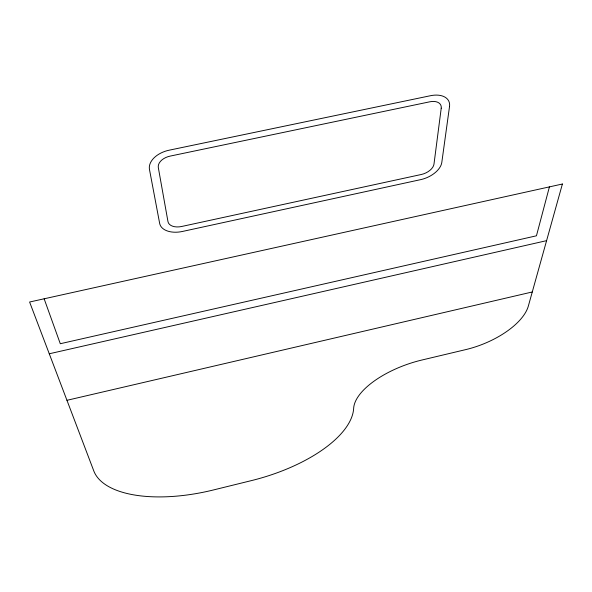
<?xml version="1.0" encoding="UTF-8"?>
<svg xmlns="http://www.w3.org/2000/svg" width="592" height="592" viewBox="0 0 592 592"><rect width="100%" height="100%" fill="white"/><g stroke="black" fill="none" stroke-linecap="round" stroke-linejoin="round"><path stroke-width="0.89" d="M549.413 186.88L536.448 235.801L60.288 343.723L44.141 298.797M66.955 400.31L532.275 291.967M49.269 353.779L546.594 240.655M441.225 108.166L433.98 164.132A12.469 7.259 -23.2 0 1 421.304 174.492L181.633 226.492A12.713 7.711 -13.9 0 1 167.973 221.623L158.323 167.61A13.527 8.739 -13.7 0 1 170.141 156.103L429.792 101.802A13.305 8.17 -24.9 0 1 441.225 108.166M449.535 106.419L441.802 162.437A20.787 12.106 -23.2 0 1 420.705 179.628L182.447 231.457A21.186 12.854 -13.9 0 1 159.662 223.421L149.473 169.467A22.54 14.563 -13.7 0 1 169.171 150.19L430.502 95.712A22.17 13.616 -24.9 0 1 449.535 106.419M562.4 184.008L528.353 306.027A60.377 28.401 -21.4 0 1 465.66 349.628L421.896 360.025A66.126 28.934 -19.3 0 0 353.661 408.295A112.517 50.283 -15.3 0 1 251.422 480.608L213.312 489.991A113.361 50.586 -14.3 0 1 93.795 470.936L29.6 302.016L562.4 184.008"/></g></svg>
